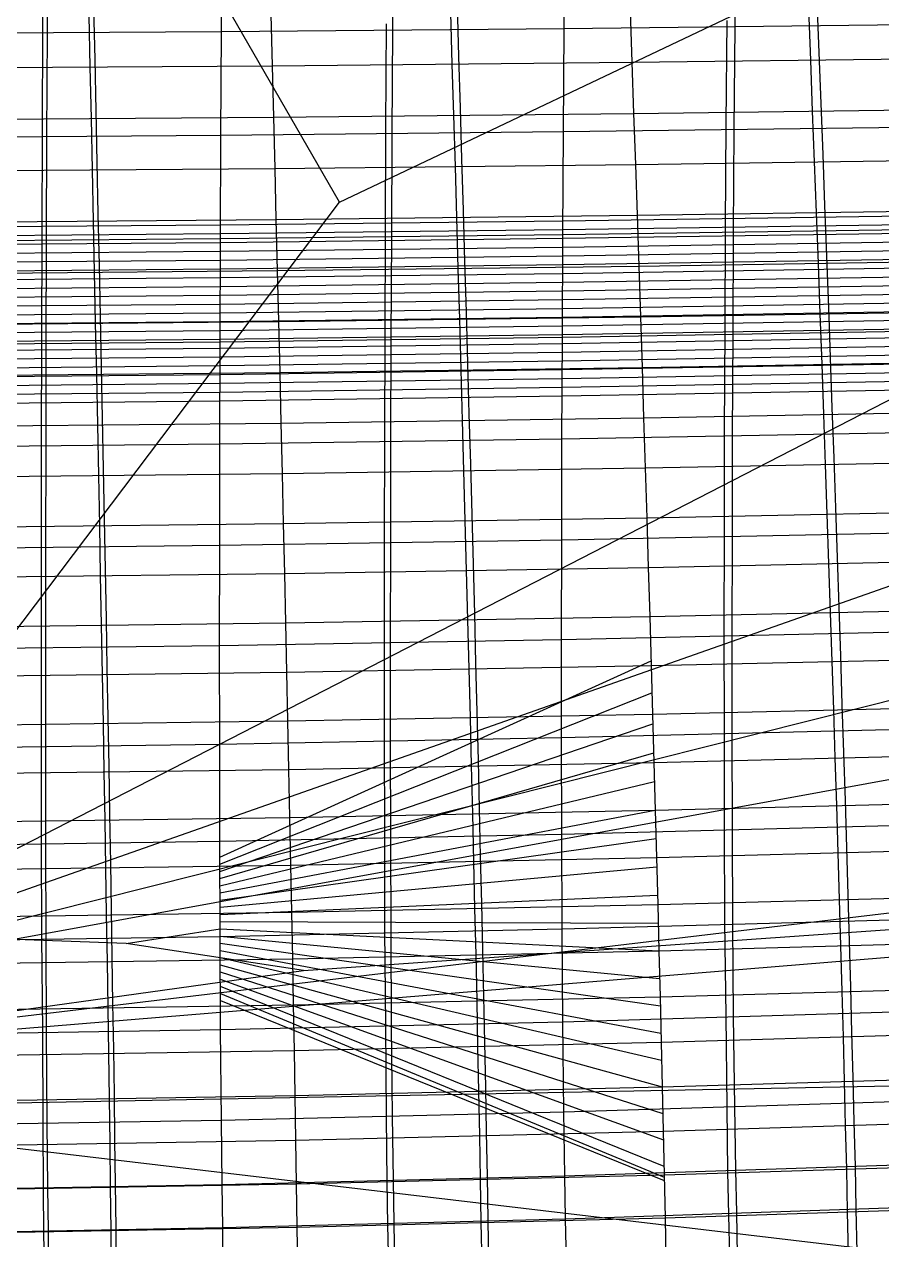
# Model space of a CAD drawing. Extents: x -530 to 530, y -2 to 255.
# Drawn here: x 61.4 to 123.2, y 72.7 to 160.3 of the extents above; entities that cross this region are included whole.
import ezdxf

# ---------------------------------------------------------------- set-up
doc = ezdxf.new("R2010")
doc.units = 0
doc.header["$MEASUREMENT"] = 0
doc.layers.add('default', color=7, linetype='Continuous')

msp = doc.modelspace()

# ---------------------------------------------------------------- linework, layer by layer
at = {"layer": 'default', "color": 8, "linetype": 'Continuous'}
for p, q in [((84.088, 147.505, 303.441), (138.69, 173.46, 111.749)), ((84.088, 147.505, 303.441), (69.68, 172.53, 104.527)), ((41.271, 90.88, 737.677), (378.597, 152.404, 428.049)), ((41.271, 90.88, 737.677), (278.07, 150.384, 425.905)), ((41.271, 90.88, 737.677), (203.855, 148.021, 352.469)), ((41.271, 90.88, 737.677), (84.088, 147.505, 303.441)), ((37.062, 85.96, 735.422), (273.215, 114.128, 431.391)), ((37.062, 85.96, 735.422), (199.376, 99.367, 361.338)), ((81.496, 92.146, 314.808), (137.434, 96.048, 121.788)), ((68.703, 94.08, 114.225), (50.397, 94.767, 22.293)), ((68.703, 94.08, 114.225), (75.474, 95.145, 24.605)), ((81.496, 92.146, 314.808), (68.703, 94.08, 114.225)), ((37.062, 85.96, 735.422), (81.496, 92.146, 314.808))]:
    msp.add_line(p, q, dxfattribs=at)
at = {"layer": 'default', "color": 4, "linetype": 'Continuous'}
for p, q in [((62.701, 160.174, 20.839), (62.737, 167.67, 19.869)), ((66.352, 161.517, -17.582), (66.434, 157.804, -18.141)), ((92.556, 161.714, -13.983), (92.669, 158.017, -14.536)), ((118.492, 161.971, -9.352), (118.636, 158.295, -9.897)), ((87.436, 152.883, 25.04), (87.481, 160.357, 24.12)), ((111.97, 153.17, 29.229), (112.026, 160.601, 28.317)), ((62.669, 152.669, 21.765), (62.701, 160.174, 20.839)), ((66.434, 157.804, -18.141), (66.514, 154.09, -18.689)), ((92.669, 158.017, -14.536), (92.781, 154.319, -15.079)), ((118.636, 158.295, -9.897), (118.778, 154.618, -10.433)), ((92.781, 154.319, -15.079), (92.89, 150.624, -15.612)), ((118.778, 154.618, -10.433), (118.918, 150.944, -10.959)), ((66.514, 154.09, -18.689), (66.594, 150.379, -19.228)), ((62.643, 145.174, 22.645), (62.669, 152.669, 21.765)), ((87.399, 145.42, 25.914), (87.436, 152.883, 25.04)), ((111.922, 145.748, 30.095), (111.97, 153.17, 29.229)), ((118.918, 150.944, -10.959), (119.057, 147.277, -11.475)), ((66.594, 150.379, -19.228), (66.672, 146.674, -19.756)), ((92.89, 150.624, -15.612), (93, 146.935, -16.136)), ((119.057, 147.277, -11.475), (119.192, 143.615, -11.979)), ((66.672, 146.674, -19.756), (66.749, 142.975, -20.272)), ((93, 146.935, -16.136), (93.106, 143.251, -16.646)), ((100.192, 146.173, 24.541), (124.814, 146.534, 28.695)), ((50.422, 145.682, 17.937), (75.513, 145.882, 20.27)), ((87.368, 137.988, 26.73), (87.399, 145.42, 25.914)), ((100.19, 145.542, 24.61), (124.81, 145.907, 28.763)), ((111.882, 138.358, 30.904), (111.922, 145.748, 30.095)), ((50.419, 144.409, 18.075), (75.509, 144.614, 20.408)), ((50.42, 145.045, 18.006), (75.511, 145.248, 20.339)), ((62.621, 137.71, 23.466), (62.643, 145.174, 22.645)), ((100.184, 144.28, 24.746), (124.803, 144.653, 28.897)), ((100.187, 144.911, 24.678), (124.807, 145.28, 28.83)), ((50.417, 143.773, 18.144), (75.506, 143.98, 20.476)), ((100.181, 143.648, 24.814), (124.8, 144.026, 28.965)), ((50.416, 143.136, 18.213), (75.504, 143.345, 20.545)), ((66.749, 142.975, -20.272), (66.825, 139.283, -20.777)), ((93.106, 143.251, -16.646), (93.212, 139.576, -17.147)), ((100.178, 143.017, 24.882), (124.796, 143.399, 29.032)), ((119.192, 143.615, -11.979), (119.327, 139.96, -12.472)), ((50.413, 141.863, 18.351), (75.5, 142.077, 20.682)), ((50.415, 142.5, 18.282), (75.502, 142.711, 20.613)), ((100.172, 141.755, 25.018), (124.789, 142.145, 29.167)), ((100.175, 142.386, 24.95), (124.793, 142.772, 29.099)), ((50.412, 141.227, 18.42), (75.498, 141.443, 20.75)), ((100.169, 141.124, 25.086), (124.786, 141.518, 29.234)), ((50.409, 139.954, 18.557), (75.494, 140.174, 20.887)), ((50.41, 140.59, 18.489), (75.496, 140.809, 20.819)), ((100.163, 139.862, 25.222), (124.779, 140.263, 29.369)), ((100.166, 140.493, 25.154), (124.782, 140.891, 29.302)), ((50.407, 139.317, 18.626), (75.492, 139.54, 20.956)), ((66.825, 139.283, -20.777), (66.9, 135.606, -21.27)), ((93.212, 139.576, -17.147), (93.315, 135.914, -17.635)), ((100.161, 139.231, 25.29), (124.775, 139.636, 29.436)), ((119.327, 139.96, -12.472), (119.459, 136.32, -12.953)), ((50.406, 138.681, 18.695), (75.489, 138.906, 21.024)), ((100.158, 138.599, 25.358), (124.772, 139.009, 29.504)), ((50.403, 137.408, 18.833), (75.485, 137.637, 21.161)), ((50.405, 138.045, 18.764), (75.487, 138.272, 21.093)), ((62.605, 130.299, 24.226), (62.621, 137.71, 23.466)), ((87.345, 130.607, 27.485), (87.368, 137.988, 26.73)), ((100.152, 137.337, 25.494), (124.765, 137.755, 29.638)), ((100.155, 137.968, 25.426), (124.768, 138.382, 29.571)), ((111.852, 131.019, 31.654), (111.882, 138.358, 30.904)), ((50.402, 136.772, 18.902), (75.483, 137.003, 21.23)), ((100.149, 136.706, 25.562), (124.761, 137.128, 29.706)), ((50.4, 136.135, 18.971), (75.481, 136.369, 21.299)), ((93.315, 135.914, -17.635), (93.417, 132.266, -18.11)), ((100.143, 135.444, 25.698), (124.754, 135.874, 29.841)), ((100.146, 136.075, 25.63), (124.758, 136.501, 29.773)), ((119.459, 136.32, -12.953), (119.588, 132.692, -13.422)), ((50.397, 134.862, 19.109), (75.477, 135.1, 21.436)), ((50.399, 135.499, 19.04), (75.479, 135.735, 21.367)), ((66.9, 135.606, -21.27), (66.974, 131.942, -21.751)), ((100.14, 134.813, 25.766), (124.751, 135.247, 29.908)), ((50.396, 134.226, 19.178), (75.475, 134.466, 21.504)), ((100.137, 134.182, 25.834), (124.747, 134.62, 29.975)), ((50.393, 132.953, 19.315), (75.47, 133.198, 21.641)), ((50.395, 133.589, 19.247), (75.473, 133.832, 21.573)), ((100.135, 133.551, 25.902), (124.744, 133.992, 30.043)), ((119.588, 132.692, -13.422), (119.716, 129.079, -13.879)), ((66.974, 131.942, -21.751), (67.046, 128.292, -22.218)), ((93.417, 132.266, -18.11), (93.517, 128.631, -18.573)), ((87.33, 123.292, 28.176), (87.345, 130.607, 27.485)), ((111.833, 123.745, 32.339), (111.852, 131.019, 31.654)), ((62.595, 122.953, 24.921), (62.605, 130.299, 24.226)), ((119.716, 129.079, -13.879), (119.84, 125.486, -14.32)), ((67.046, 128.292, -22.218), (67.116, 124.662, -22.671)), ((93.517, 128.631, -18.573), (93.615, 125.017, -19.021)), ((119.84, 125.486, -14.32), (119.963, 121.913, -14.749)), ((67.116, 124.662, -22.671), (67.186, 121.052, -23.11)), ((93.615, 125.017, -19.021), (93.711, 121.423, -19.456)), ((111.825, 116.554, 32.952), (111.833, 123.745, 32.339)), ((62.592, 115.69, 25.543), (62.595, 122.953, 24.921)), ((87.324, 116.061, 28.794), (87.33, 123.292, 28.176)), ((119.963, 121.913, -14.749), (120.082, 118.357, -15.163)), ((67.186, 121.052, -23.11), (67.254, 117.461, -23.535)), ((93.711, 121.423, -19.456), (93.805, 117.847, -19.876)), ((120.082, 118.357, -15.163), (120.198, 114.827, -15.561)), ((67.254, 117.461, -23.535), (67.319, 113.895, -23.942)), ((93.805, 117.847, -19.876), (93.896, 114.296, -20.279)), ((111.829, 109.464, 33.489), (111.825, 116.554, 32.952)), ((62.595, 108.53, 26.087), (62.592, 115.69, 25.543)), ((87.328, 108.93, 29.335), (87.324, 116.061, 28.794)), ((120.198, 114.827, -15.561), (120.311, 111.323, -15.942)), ((67.319, 113.895, -23.942), (67.383, 110.355, -24.333)), ((93.896, 114.296, -20.279), (93.984, 110.772, -20.667)), ((120.311, 111.323, -15.942), (120.421, 107.848, -16.309)), ((93.984, 110.772, -20.667), (94.071, 107.276, -21.039)), ((67.383, 110.355, -24.333), (67.446, 106.845, -24.71)), ((87.341, 101.913, 29.792), (87.328, 108.93, 29.335)), ((111.845, 102.486, 33.943), (111.829, 109.464, 33.489)), ((62.604, 101.483, 26.546), (62.595, 108.53, 26.087)), ((120.421, 107.848, -16.309), (120.528, 104.399, -16.659)), ((94.071, 107.276, -21.039), (94.155, 103.807, -21.394)), ((67.446, 106.845, -24.71), (67.507, 103.361, -25.068)), ((120.528, 104.399, -16.659), (120.631, 100.98, -16.992)), ((67.507, 103.361, -25.068), (67.565, 99.908, -25.409)), ((94.155, 103.807, -21.394), (94.236, 100.369, -21.731)), ((111.875, 95.636, 34.314), (111.845, 102.486, 33.943)), ((87.364, 95.024, 30.165), (87.341, 101.913, 29.792)), ((62.622, 94.565, 26.92), (62.604, 101.483, 26.546)), ((120.631, 100.98, -16.992), (120.731, 97.595, -17.307)), ((67.565, 99.908, -25.409), (67.622, 96.488, -25.733)), ((94.236, 100.369, -21.731), (94.315, 96.964, -22.051)), ((120.731, 97.595, -17.307), (120.827, 94.243, -17.602)), ((67.622, 96.488, -25.733), (67.677, 93.103, -26.036)), ((94.315, 96.964, -22.051), (94.391, 93.593, -22.351)), ((111.954, 88.877, 34.599), (111.875, 95.636, 34.314)), ((87.435, 88.226, 30.45), (87.364, 95.024, 30.165)), ((62.685, 87.738, 27.205), (62.622, 94.565, 26.92)), ((120.827, 94.243, -17.602), (120.919, 90.928, -17.877)), ((67.677, 93.103, -26.036), (67.728, 89.754, -26.318)), ((94.391, 93.593, -22.351), (94.462, 90.259, -22.63)), ((94.462, 90.259, -22.63), (94.533, 86.963, -22.892)), ((120.919, 90.928, -17.877), (121.008, 87.651, -18.135)), ((67.728, 89.754, -26.318), (67.78, 86.444, -26.583)), ((112.021, 82.288, 34.57), (111.954, 88.877, 34.599)), ((62.71, 81.084, 27.174), (62.685, 87.738, 27.205)), ((87.481, 81.6, 30.42), (87.435, 88.226, 30.45)), ((121.008, 87.651, -18.135), (121.093, 84.409, -18.371)), ((94.533, 86.963, -22.892), (94.599, 83.702, -23.132)), ((67.78, 86.444, -26.583), (67.828, 83.169, -26.825)), ((121.093, 84.409, -18.371), (121.172, 81.21, -18.584)), ((94.599, 83.702, -23.132), (94.661, 80.485, -23.349)), ((67.828, 83.169, -26.825), (67.872, 79.939, -27.045)), ((87.528, 76.919, 30.272), (87.481, 81.6, 30.42)), ((112.086, 77.634, 34.425), (112.021, 82.288, 34.57)), ((62.737, 76.382, 27.025), (62.71, 81.084, 27.174)), ((121.172, 81.21, -18.584), (121.249, 78.05, -18.777)), ((67.872, 79.939, -27.045), (67.916, 76.746, -27.243)), ((94.661, 80.485, -23.349), (94.722, 77.306, -23.545)), ((121.249, 78.05, -18.777), (121.32, 74.932, -18.945)), ((94.722, 77.306, -23.545), (94.778, 74.17, -23.716)), ((112.15, 74.523, 34.302), (112.086, 77.634, 34.425)), ((62.774, 73.241, 26.897), (62.737, 76.382, 27.025)), ((67.916, 76.746, -27.243), (67.957, 73.598, -27.417)), ((87.578, 73.79, 30.147), (87.528, 76.919, 30.272)), ((112.224, 71.454, 34.116), (112.15, 74.523, 34.302)), ((121.32, 74.932, -18.945), (121.388, 71.853, -19.087)), ((67.957, 73.598, -27.417), (67.996, 70.487, -27.563)), ((87.636, 70.704, 29.958), (87.578, 73.79, 30.147)), ((94.778, 74.17, -23.716), (94.831, 71.073, -23.86)), ((62.816, 70.141, 26.706), (62.774, 73.241, 26.897))]:
    msp.add_line(p, q, dxfattribs=at)
at = {"layer": 'default', "color": 7, "linetype": 'Continuous'}
for p, q in [((87.931, 159.926, 20.732), (87.981, 167.372, 19.77)), ((112.603, 160.174, 24.959), (112.668, 167.578, 24.006)), ((63.023, 159.739, 17.419), (63.059, 167.216, 16.451)), ((117.888, 161.419, -5.808), (118.031, 157.751, -6.35)), ((66.01, 160.964, -13.969), (66.091, 157.259, -14.524)), ((92.08, 161.16, -10.388), (92.192, 157.471, -10.937)), ((62.991, 152.255, 18.344), (63.023, 159.739, 17.419)), ((87.886, 152.473, 21.651), (87.931, 159.926, 20.732)), ((112.546, 152.763, 25.87), (112.603, 160.174, 24.959)), ((118.031, 157.751, -6.35), (118.172, 154.084, -6.883)), ((66.091, 157.259, -14.524), (66.171, 153.554, -15.069)), ((92.192, 157.471, -10.937), (92.303, 153.782, -11.477)), ((66.171, 153.554, -15.069), (66.25, 149.852, -15.605)), ((92.303, 153.782, -11.477), (92.412, 150.096, -12.007)), ((118.172, 154.084, -6.883), (118.311, 150.419, -7.405)), ((87.847, 145.033, 22.522), (87.886, 152.473, 21.651)), ((112.497, 145.365, 26.734), (112.546, 152.763, 25.87)), ((62.964, 144.783, 19.221), (62.991, 152.255, 18.344)), ((66.25, 149.852, -15.605), (66.328, 146.157, -16.13)), ((92.412, 150.096, -12.007), (92.52, 146.417, -12.527)), ((118.311, 150.419, -7.405), (118.449, 146.761, -7.918)), ((92.52, 146.417, -12.527), (92.627, 142.743, -13.034)), ((118.449, 146.761, -7.918), (118.584, 143.109, -8.419)), ((66.328, 146.157, -16.13), (66.405, 142.468, -16.642)), ((62.941, 137.345, 20.04), (62.964, 144.783, 19.221)), ((87.816, 137.626, 23.336), (87.847, 145.033, 22.522)), ((112.457, 137.999, 27.541), (112.497, 145.365, 26.734)), ((118.584, 143.109, -8.419), (118.718, 139.464, -8.909)), ((66.405, 142.468, -16.642), (66.48, 138.786, -17.145)), ((92.627, 142.743, -13.034), (92.731, 139.077, -13.531)), ((118.718, 139.464, -8.909), (118.849, 135.834, -9.387)), ((66.48, 138.786, -17.145), (66.555, 135.119, -17.635)), ((92.731, 139.077, -13.531), (92.835, 135.426, -14.016)), ((87.792, 130.272, 24.09), (87.816, 137.626, 23.336)), ((112.426, 130.686, 28.288), (112.457, 137.999, 27.541)), ((62.925, 129.96, 20.798), (62.941, 137.345, 20.04)), ((118.849, 135.834, -9.387), (118.978, 132.216, -9.853)), ((66.555, 135.119, -17.635), (66.628, 131.465, -18.112)), ((92.835, 135.426, -14.016), (92.936, 131.788, -14.488)), ((66.628, 131.465, -18.112), (66.7, 127.826, -18.576)), ((92.936, 131.788, -14.488), (93.035, 128.164, -14.948)), ((118.978, 132.216, -9.853), (119.104, 128.614, -10.306)), ((112.406, 123.442, 28.97), (112.426, 130.686, 28.288)), ((62.914, 122.643, 21.491), (62.925, 129.96, 20.798)), ((87.777, 122.986, 24.778), (87.792, 130.272, 24.09)), ((93.035, 128.164, -14.948), (93.132, 124.561, -15.392)), ((119.104, 128.614, -10.306), (119.228, 125.032, -10.745)), ((66.7, 127.826, -18.576), (66.77, 124.208, -19.025)), ((93.132, 124.561, -15.392), (93.228, 120.979, -15.824)), ((119.228, 125.032, -10.745), (119.35, 121.47, -11.171)), ((66.77, 124.208, -19.025), (66.839, 120.61, -19.462)), ((62.909, 115.413, 22.11), (62.914, 122.643, 21.491)), ((87.77, 115.786, 25.393), (87.777, 122.986, 24.778)), ((112.397, 116.283, 29.581), (112.406, 123.442, 28.97)), ((93.228, 120.979, -15.824), (93.321, 117.416, -16.242)), ((119.35, 121.47, -11.171), (119.468, 117.928, -11.582)), ((66.839, 120.61, -19.462), (66.906, 117.032, -19.883)), ((93.321, 117.416, -16.242), (93.411, 113.879, -16.641)), ((119.468, 117.928, -11.582), (119.583, 114.411, -11.976)), ((66.906, 117.032, -19.883), (66.971, 113.479, -20.287)), ((87.772, 108.69, 25.931), (87.77, 115.786, 25.393)), ((112.401, 109.227, 30.115), (112.397, 116.283, 29.581)), ((62.911, 108.287, 22.65), (62.909, 115.413, 22.11)), ((93.411, 113.879, -16.641), (93.5, 110.367, -17.025)), ((119.583, 114.411, -11.976), (119.696, 110.92, -12.355)), ((66.971, 113.479, -20.287), (67.035, 109.952, -20.676)), ((119.696, 110.92, -12.355), (119.805, 107.458, -12.719)), ((67.035, 109.952, -20.676), (67.097, 106.456, -21.049)), ((93.5, 110.367, -17.025), (93.585, 106.886, -17.395)), ((87.785, 101.711, 26.386), (87.772, 108.69, 25.931)), ((112.416, 102.287, 30.566), (112.401, 109.227, 30.115)), ((62.921, 101.278, 23.107), (62.911, 108.287, 22.65)), ((93.585, 106.886, -17.395), (93.669, 103.432, -17.747)), ((119.805, 107.458, -12.719), (119.911, 104.024, -13.066)), ((67.097, 106.456, -21.049), (67.157, 102.987, -21.405)), ((93.669, 103.432, -17.747), (93.749, 100.008, -18.081)), ((119.911, 104.024, -13.066), (120.014, 100.621, -13.396)), ((67.157, 102.987, -21.405), (67.215, 99.549, -21.743)), ((87.807, 94.863, 26.755), (87.785, 101.711, 26.386)), ((112.444, 95.478, 30.934), (112.416, 102.287, 30.566)), ((62.937, 94.402, 23.479), (62.921, 101.278, 23.107)), ((93.749, 100.008, -18.081), (93.827, 96.621, -18.398)), ((120.014, 100.621, -13.396), (120.113, 97.252, -13.708)), ((67.215, 99.549, -21.743), (67.271, 96.146, -22.063)), ((120.113, 97.252, -13.708), (120.208, 93.919, -14)), ((93.827, 96.621, -18.398), (93.902, 93.268, -18.695)), ((67.271, 96.146, -22.063), (67.325, 92.779, -22.364)), ((112.487, 88.818, 31.209), (112.444, 95.478, 30.934)), ((87.84, 88.165, 27.032), (87.807, 94.863, 26.755)), ((62.961, 87.675, 23.756), (62.937, 94.402, 23.479)), ((120.208, 93.919, -14), (120.299, 90.621, -14.273)), ((93.902, 93.268, -18.695), (93.974, 89.951, -18.971)), ((67.325, 92.779, -22.364), (67.377, 89.448, -22.643)), ((120.299, 90.621, -14.273), (120.387, 87.363, -14.528)), ((67.377, 89.448, -22.643), (67.427, 86.157, -22.906)), ((93.974, 89.951, -18.971), (94.043, 86.674, -19.231)), ((112.578, 82.349, 31.183), (112.487, 88.818, 31.209)), ((63.013, 81.141, 23.726), (62.961, 87.675, 23.756)), ((87.912, 81.658, 27.004), (87.84, 88.165, 27.032)), ((120.387, 87.363, -14.528), (120.471, 84.143, -14.761)), ((67.427, 86.157, -22.906), (67.475, 82.905, -23.145)), ((94.043, 86.674, -19.231), (94.108, 83.435, -19.467)), ((120.471, 84.143, -14.761), (120.55, 80.965, -14.972)), ((94.108, 83.435, -19.467), (94.17, 80.24, -19.681)), ((67.475, 82.905, -23.145), (67.519, 79.695, -23.362)), ((112.664, 77.755, 31.042), (112.578, 82.349, 31.183)), ((87.98, 77.038, 26.859), (87.912, 81.658, 27.004)), ((63.062, 76.501, 23.579), (63.013, 81.141, 23.726)), ((120.55, 80.965, -14.972), (120.625, 77.828, -15.163)), ((94.17, 80.24, -19.681), (94.229, 77.084, -19.875)), ((67.519, 79.695, -23.362), (67.562, 76.526, -23.558)), ((94.229, 77.084, -19.875), (94.284, 73.977, -20.044)), ((112.725, 74.665, 30.933), (112.664, 77.755, 31.042)), ((120.625, 77.828, -15.163), (120.695, 74.739, -15.329)), ((63.097, 73.381, 23.466), (63.062, 76.501, 23.579)), ((67.562, 76.526, -23.558), (67.602, 73.406, -23.729)), ((88.027, 73.931, 26.748), (87.98, 77.038, 26.859)), ((112.788, 71.621, 30.804), (112.725, 74.665, 30.933)), ((120.695, 74.739, -15.329), (120.76, 71.694, -15.468)), ((88.077, 70.869, 26.617), (88.027, 73.931, 26.748)), ((94.284, 73.977, -20.044), (94.335, 70.915, -20.186)), ((63.132, 70.306, 23.333), (63.097, 73.381, 23.466)), ((67.602, 73.406, -23.729), (67.639, 70.331, -23.873))]:
    msp.add_line(p, q, dxfattribs=at)
at = {"layer": 'default', "color": 3, "linetype": 'Continuous'}
for p, q in [((100.283, 160.037, 22.874), (100.341, 167.465, 21.916)), ((75.579, 159.815, 18.59), (75.622, 167.279, 17.625)), ((100.283, 160.037, 22.874), (124.924, 160.311, 27.045)), ((50.467, 159.663, 16.248), (75.579, 159.815, 18.59)), ((75.541, 152.344, 19.513), (75.579, 159.815, 18.59)), ((75.579, 159.815, 18.59), (100.283, 160.037, 22.874)), ((100.231, 152.603, 23.79), (100.283, 160.037, 22.874)), ((75.541, 152.344, 19.513), (100.231, 152.603, 23.79)), ((100.186, 145.181, 24.658), (100.231, 152.603, 23.79)), ((100.231, 152.603, 23.79), (124.861, 152.924, 27.951)), ((50.441, 152.166, 17.175), (75.541, 152.344, 19.513)), ((75.508, 144.885, 20.387), (75.541, 152.344, 19.513)), ((100.186, 145.181, 24.658), (124.807, 145.549, 28.81)), ((50.419, 144.681, 18.055), (75.508, 144.885, 20.387)), ((75.482, 137.46, 21.204), (75.508, 144.885, 20.387)), ((75.508, 144.885, 20.387), (100.186, 145.181, 24.658)), ((100.15, 137.792, 25.468), (100.186, 145.181, 24.658)), ((75.482, 137.46, 21.204), (100.15, 137.792, 25.468)), ((100.123, 130.456, 26.219), (100.15, 137.792, 25.468)), ((100.15, 137.792, 25.468), (124.763, 138.207, 29.613)), ((50.401, 137.23, 18.876), (75.482, 137.46, 21.204)), ((75.462, 130.087, 21.96), (75.482, 137.46, 21.204)), ((100.123, 130.456, 26.219), (124.73, 130.917, 30.356)), ((50.388, 129.832, 19.636), (75.462, 130.087, 21.96)), ((75.449, 122.784, 22.651), (75.462, 130.087, 21.96)), ((75.462, 130.087, 21.96), (100.123, 130.456, 26.219)), ((100.105, 123.188, 26.905), (100.123, 130.456, 26.219)), ((100.105, 123.188, 26.905), (124.708, 123.696, 31.036)), ((50.379, 122.503, 20.33), (75.449, 122.784, 22.651)), ((75.443, 115.566, 23.269), (75.449, 122.784, 22.651)), ((75.449, 122.784, 22.651), (100.105, 123.188, 26.905)), ((100.097, 116.006, 27.518), (100.105, 123.188, 26.905)), ((100.097, 116.006, 27.518), (124.698, 116.559, 31.644)), ((75.443, 115.566, 23.269), (100.097, 116.006, 27.518)), ((100.099, 108.927, 28.054), (100.097, 116.006, 27.518)), ((50.375, 115.26, 20.951), (75.443, 115.566, 23.269)), ((75.446, 108.453, 23.808), (75.443, 115.566, 23.269)), ((100.099, 108.927, 28.054), (124.702, 109.526, 32.175)), ((75.446, 108.453, 23.808), (100.099, 108.927, 28.054)), ((100.113, 101.965, 28.508), (100.099, 108.927, 28.054)), ((50.377, 108.122, 21.493), (75.446, 108.453, 23.808)), ((75.456, 101.456, 24.264), (75.446, 108.453, 23.808)), ((100.113, 101.965, 28.508), (124.719, 102.609, 32.625)), ((75.456, 101.456, 24.264), (100.113, 101.965, 28.508)), ((100.138, 95.135, 28.876), (100.113, 101.965, 28.508)), ((50.385, 101.1, 21.951), (75.456, 101.456, 24.264)), ((75.476, 94.592, 24.634), (75.456, 101.456, 24.264)), ((100.138, 95.135, 28.876), (124.751, 95.822, 32.991)), ((75.476, 94.592, 24.634), (100.138, 95.135, 28.876)), ((100.176, 88.453, 29.153), (100.138, 95.135, 28.876)), ((50.398, 94.212, 22.323), (75.476, 94.592, 24.634)), ((75.504, 87.877, 24.912), (75.476, 94.592, 24.634)), ((100.176, 88.453, 29.153), (124.797, 89.183, 33.266)), ((50.418, 87.473, 22.601), (75.504, 87.877, 24.912)), ((75.504, 87.877, 24.912), (100.176, 88.453, 29.153)), ((75.566, 81.354, 24.882), (75.504, 87.877, 24.912)), ((100.258, 81.963, 29.125), (100.176, 88.453, 29.153)), ((100.258, 81.963, 29.125), (124.898, 82.734, 33.241)), ((75.566, 81.354, 24.882), (100.258, 81.963, 29.125)), ((100.335, 77.354, 28.983), (100.258, 81.963, 29.125)), ((50.46, 80.928, 22.57), (75.566, 81.354, 24.882)), ((75.624, 76.723, 24.736), (75.566, 81.354, 24.882)), ((100.335, 77.354, 28.983), (124.993, 78.156, 33.101)), ((75.624, 76.723, 24.736), (100.335, 77.354, 28.983)), ((100.389, 74.255, 28.872), (100.335, 77.354, 28.983)), ((50.5, 76.28, 22.422), (75.624, 76.723, 24.736)), ((75.665, 73.608, 24.624), (75.624, 76.723, 24.736)), ((100.389, 74.255, 28.872), (125.06, 75.076, 32.994)), ((50.528, 73.154, 22.309), (75.665, 73.608, 24.624)), ((75.665, 73.608, 24.624), (100.389, 74.255, 28.872)), ((75.708, 70.538, 24.492), (75.665, 73.608, 24.624)), ((100.446, 71.201, 28.742), (100.389, 74.255, 28.872))]:
    msp.add_line(p, q, dxfattribs=at)
at = {"layer": 'default', "color": 5, "linetype": 'Continuous'}
for p, q in [((105.033, 161.276, -8.087), (105.161, 157.596, -8.633)), ((79.126, 161.044, -12.688), (79.222, 157.345, -13.242)), ((105.161, 157.596, -8.633), (130.9, 157.906, -4.067)), ((52.96, 157.173, -15.807), (79.222, 157.345, -13.242)), ((79.222, 157.345, -13.242), (105.161, 157.596, -8.633)), ((79.222, 157.345, -13.242), (79.317, 153.647, -13.785)), ((105.161, 157.596, -8.633), (105.288, 153.917, -9.17)), ((105.288, 153.917, -9.17), (131.055, 154.251, -4.596)), ((53.025, 153.462, -16.354), (79.317, 153.647, -13.785)), ((79.317, 153.647, -13.785), (105.288, 153.917, -9.17)), ((79.317, 153.647, -13.785), (79.411, 149.952, -14.318)), ((105.288, 153.917, -9.17), (105.413, 150.24, -9.696)), ((53.089, 149.753, -16.892), (79.411, 149.952, -14.318)), ((79.411, 149.952, -14.318), (105.413, 150.24, -9.696)), ((79.411, 149.952, -14.318), (79.504, 146.263, -14.841)), ((105.413, 150.24, -9.696), (131.209, 150.598, -5.115)), ((105.413, 150.24, -9.696), (105.537, 146.57, -10.213)), ((79.504, 146.263, -14.841), (105.537, 146.57, -10.213)), ((105.537, 146.57, -10.213), (131.361, 146.952, -5.624)), ((105.537, 146.57, -10.213), (105.658, 142.906, -10.717)), ((53.152, 146.051, -17.419), (79.504, 146.263, -14.841)), ((79.504, 146.263, -14.841), (79.595, 142.58, -15.351)), ((79.595, 142.58, -15.351), (105.658, 142.906, -10.717)), ((105.658, 142.906, -10.717), (131.51, 143.312, -6.12)), ((105.658, 142.906, -10.717), (105.778, 139.249, -11.211)), ((53.215, 142.355, -17.933), (79.595, 142.58, -15.351)), ((79.595, 142.58, -15.351), (79.684, 138.905, -15.852)), ((105.778, 139.249, -11.211), (131.657, 139.679, -6.607)), ((53.276, 138.667, -18.438), (79.684, 138.905, -15.852)), ((79.684, 138.905, -15.852), (105.778, 139.249, -11.211)), ((79.684, 138.905, -15.852), (79.773, 135.245, -16.339)), ((105.778, 139.249, -11.211), (105.896, 135.607, -11.693)), ((105.896, 135.607, -11.693), (131.802, 136.061, -7.082)), ((53.337, 134.993, -18.93), (79.773, 135.245, -16.339)), ((79.773, 135.245, -16.339), (105.896, 135.607, -11.693)), ((79.773, 135.245, -16.339), (79.859, 131.597, -16.814)), ((105.896, 135.607, -11.693), (106.012, 131.978, -12.162)), ((106.012, 131.978, -12.162), (131.944, 132.455, -7.544)), ((53.396, 131.333, -19.409), (79.859, 131.597, -16.814)), ((79.859, 131.597, -16.814), (106.012, 131.978, -12.162)), ((79.859, 131.597, -16.814), (79.945, 127.965, -17.277)), ((106.012, 131.978, -12.162), (106.126, 128.364, -12.619)), ((106.126, 128.364, -12.619), (132.083, 128.865, -7.994)), ((53.455, 127.687, -19.875), (79.945, 127.965, -17.277)), ((79.945, 127.965, -17.277), (106.126, 128.364, -12.619)), ((79.945, 127.965, -17.277), (80.028, 124.353, -17.724)), ((106.126, 128.364, -12.619), (106.237, 124.77, -13.06)), ((106.237, 124.77, -13.06), (132.22, 125.294, -8.429)), ((80.028, 124.353, -17.724), (106.237, 124.77, -13.06)), ((106.237, 124.77, -13.06), (106.346, 121.196, -13.49)), ((53.512, 124.062, -20.326), (80.028, 124.353, -17.724)), ((80.028, 124.353, -17.724), (80.11, 120.761, -18.159)), ((80.11, 120.761, -18.159), (106.346, 121.196, -13.49)), ((106.346, 121.196, -13.49), (132.353, 121.744, -8.852)), ((106.346, 121.196, -13.49), (106.452, 117.643, -13.904)), ((53.568, 120.458, -20.765), (80.11, 120.761, -18.159)), ((80.11, 120.761, -18.159), (80.189, 117.19, -18.579)), ((80.189, 117.19, -18.579), (106.452, 117.643, -13.904)), ((106.452, 117.643, -13.904), (132.484, 118.213, -9.26)), ((106.452, 117.643, -13.904), (106.556, 114.114, -14.301)), ((53.623, 116.874, -21.188), (80.189, 117.19, -18.579)), ((80.189, 117.19, -18.579), (80.267, 113.644, -18.981)), ((80.267, 113.644, -18.981), (106.556, 114.114, -14.301)), ((106.556, 114.114, -14.301), (132.611, 114.708, -9.651)), ((106.556, 114.114, -14.301), (106.657, 110.611, -14.683)), ((53.676, 113.315, -21.594), (80.267, 113.644, -18.981)), ((80.267, 113.644, -18.981), (80.342, 110.123, -19.368)), ((80.342, 110.123, -19.368), (106.657, 110.611, -14.683)), ((106.657, 110.611, -14.683), (132.735, 111.228, -10.027)), ((106.657, 110.611, -14.683), (106.755, 107.139, -15.05)), ((53.727, 109.782, -21.984), (80.342, 110.123, -19.368)), ((80.342, 110.123, -19.368), (80.416, 106.633, -19.74)), ((106.755, 107.139, -15.05), (132.855, 107.778, -10.388)), ((80.416, 106.633, -19.74), (106.755, 107.139, -15.05)), ((106.755, 107.139, -15.05), (106.85, 103.694, -15.4)), ((53.778, 106.279, -22.359), (80.416, 106.633, -19.74)), ((80.416, 106.633, -19.74), (80.487, 103.17, -20.094)), ((106.85, 103.694, -15.4), (132.972, 104.355, -10.732)), ((80.487, 103.17, -20.094), (106.85, 103.694, -15.4)), ((106.85, 103.694, -15.4), (106.942, 100.279, -15.732)), ((53.827, 102.804, -22.716), (80.487, 103.17, -20.094)), ((80.487, 103.17, -20.094), (80.556, 99.738, -20.43)), ((106.942, 100.279, -15.732), (133.085, 100.962, -11.059)), ((80.556, 99.738, -20.43), (106.942, 100.279, -15.732)), ((106.942, 100.279, -15.732), (107.031, 96.899, -16.046)), ((53.874, 99.36, -23.056), (80.556, 99.738, -20.43)), ((80.556, 99.738, -20.43), (80.623, 96.342, -20.749)), ((107.031, 96.899, -16.046), (133.194, 97.605, -11.369)), ((80.623, 96.342, -20.749), (107.031, 96.899, -16.046)), ((107.031, 96.899, -16.046), (107.117, 93.555, -16.341)), ((53.92, 95.951, -23.377), (80.623, 96.342, -20.749)), ((80.623, 96.342, -20.749), (80.687, 92.981, -21.048)), ((107.117, 93.555, -16.341), (133.299, 94.282, -11.659)), ((53.964, 92.578, -23.679), (80.687, 92.981, -21.048)), ((80.687, 92.981, -21.048), (107.117, 93.555, -16.341)), ((80.687, 92.981, -21.048), (80.749, 89.655, -21.327)), ((107.117, 93.555, -16.341), (107.199, 90.246, -16.616)), ((80.749, 89.655, -21.327), (107.199, 90.246, -16.616)), ((107.199, 90.246, -16.616), (133.4, 90.995, -11.93)), ((107.199, 90.246, -16.616), (107.278, 86.978, -16.873)), ((54.006, 89.241, -23.96), (80.749, 89.655, -21.327)), ((80.749, 89.655, -21.327), (80.808, 86.37, -21.588)), ((107.278, 86.978, -16.873), (133.497, 87.748, -12.183)), ((80.808, 86.37, -21.588), (107.278, 86.978, -16.873)), ((107.278, 86.978, -16.873), (107.353, 83.747, -17.108)), ((54.047, 85.944, -24.223), (80.808, 86.37, -21.588)), ((80.808, 86.37, -21.588), (80.864, 83.123, -21.826)), ((107.353, 83.747, -17.108), (133.589, 84.538, -12.414)), ((80.864, 83.123, -21.826), (107.353, 83.747, -17.108)), ((107.353, 83.747, -17.108), (107.424, 80.56, -17.321)), ((54.085, 82.686, -24.464), (80.864, 83.123, -21.826)), ((80.864, 83.123, -21.826), (80.917, 79.92, -22.042)), ((107.424, 80.56, -17.321), (133.676, 81.371, -12.623)), ((54.122, 79.471, -24.682), (80.917, 79.92, -22.042)), ((80.917, 79.92, -22.042), (107.424, 80.56, -17.321)), ((80.917, 79.92, -22.042), (80.968, 76.756, -22.237)), ((107.424, 80.56, -17.321), (107.491, 77.412, -17.513)), ((107.491, 77.412, -17.513), (133.759, 78.244, -12.812)), ((80.968, 76.756, -22.237), (107.491, 77.412, -17.513)), ((107.491, 77.412, -17.513), (107.554, 74.313, -17.681)), ((54.156, 76.296, -24.879), (80.968, 76.756, -22.237)), ((80.968, 76.756, -22.237), (81.015, 73.641, -22.408)), ((107.554, 74.313, -17.681), (133.836, 75.165, -12.976)), ((54.189, 73.17, -25.051), (81.015, 73.641, -22.408)), ((81.015, 73.641, -22.408), (107.554, 74.313, -17.681)), ((81.015, 73.641, -22.408), (81.059, 70.572, -22.55)), ((107.554, 74.313, -17.681), (107.612, 71.259, -17.821))]:
    msp.add_line(p, q, dxfattribs=at)
at = {"layer": 'default', "color": 30, "linetype": 'Continuous'}
for p, q in [((41.271, 90.88, 737.677), (175.896, 160.09, 467.147)), ((75.511, 145.248, 20.339), (100.19, 145.542, 24.61)), ((75.513, 145.882, 20.27), (100.192, 146.173, 24.541)), ((75.509, 144.614, 20.408), (100.187, 144.911, 24.678)), ((75.506, 143.98, 20.476), (100.184, 144.28, 24.746)), ((75.502, 142.711, 20.613), (100.178, 143.017, 24.882)), ((75.504, 143.345, 20.545), (100.181, 143.648, 24.814)), ((75.5, 142.077, 20.682), (100.175, 142.386, 24.95)), ((75.496, 140.809, 20.819), (100.169, 141.124, 25.086)), ((75.498, 141.443, 20.75), (100.172, 141.755, 25.018)), ((75.494, 140.174, 20.887), (100.166, 140.493, 25.154)), ((75.492, 139.54, 20.956), (100.163, 139.862, 25.222)), ((75.487, 138.272, 21.093), (100.158, 138.599, 25.358)), ((75.489, 138.906, 21.024), (100.161, 139.231, 25.29)), ((75.485, 137.637, 21.161), (100.155, 137.968, 25.426)), ((75.481, 136.369, 21.299), (100.149, 136.706, 25.562)), ((75.483, 137.003, 21.23), (100.152, 137.337, 25.494)), ((75.479, 135.735, 21.367), (100.146, 136.075, 25.63)), ((75.477, 135.1, 21.436), (100.143, 135.444, 25.698)), ((75.473, 133.832, 21.573), (100.137, 134.182, 25.834)), ((75.475, 134.466, 21.504), (100.14, 134.813, 25.766)), ((75.47, 133.198, 21.641), (100.135, 133.551, 25.902)), ((75.46, 100.318, 24.325), (106.546, 114.463, -14.262)), ((75.461, 99.801, 24.35), (106.612, 112.152, -14.515)), ((75.463, 99.283, 24.375), (106.676, 109.917, -14.756)), ((75.465, 98.766, 24.4), (106.735, 107.833, -14.977)), ((75.467, 98.249, 24.425), (106.793, 105.761, -15.19)), ((75.469, 97.731, 24.45), (106.85, 103.694, -15.4)), ((75.47, 97.214, 24.475), (106.905, 101.645, -15.599)), ((75.472, 96.697, 24.5), (106.96, 99.603, -15.795)), ((75.474, 96.179, 24.525), (107.013, 97.575, -15.984)), ((75.476, 95.662, 24.55), (107.065, 95.562, -16.164)), ((75.478, 95.145, 24.575), (107.117, 93.555, -16.341)), ((75.479, 94.627, 24.6), (107.166, 91.57, -16.506)), ((75.481, 94.11, 24.625), (107.215, 89.593, -16.667)), ((75.483, 93.593, 24.65), (107.262, 87.632, -16.822)), ((75.485, 93.075, 24.675), (107.308, 85.686, -16.967)), ((75.487, 92.558, 24.7), (107.353, 83.747, -17.108)), ((75.488, 92.041, 24.725), (107.395, 81.835, -17.236)), ((75.49, 91.523, 24.75), (107.437, 79.93, -17.359)), ((75.492, 91.006, 24.775), (107.478, 78.042, -17.475)), ((75.494, 90.489, 24.8), (107.494, 77.253, -17.522)), ((75.496, 89.971, 24.825), (107.499, 77.013, -17.535))]:
    msp.add_line(p, q, dxfattribs=at)
at = {"layer": 'default', "color": 1, "linetype": 'Continuous'}
for q in [(278.156, 86.86, 428.865), (203.781, 62.388, 355.903)]:
    msp.add_line((37.205, 82.139, 735.491), q, dxfattribs=at)

doc.saveas('drawing.dxf')
